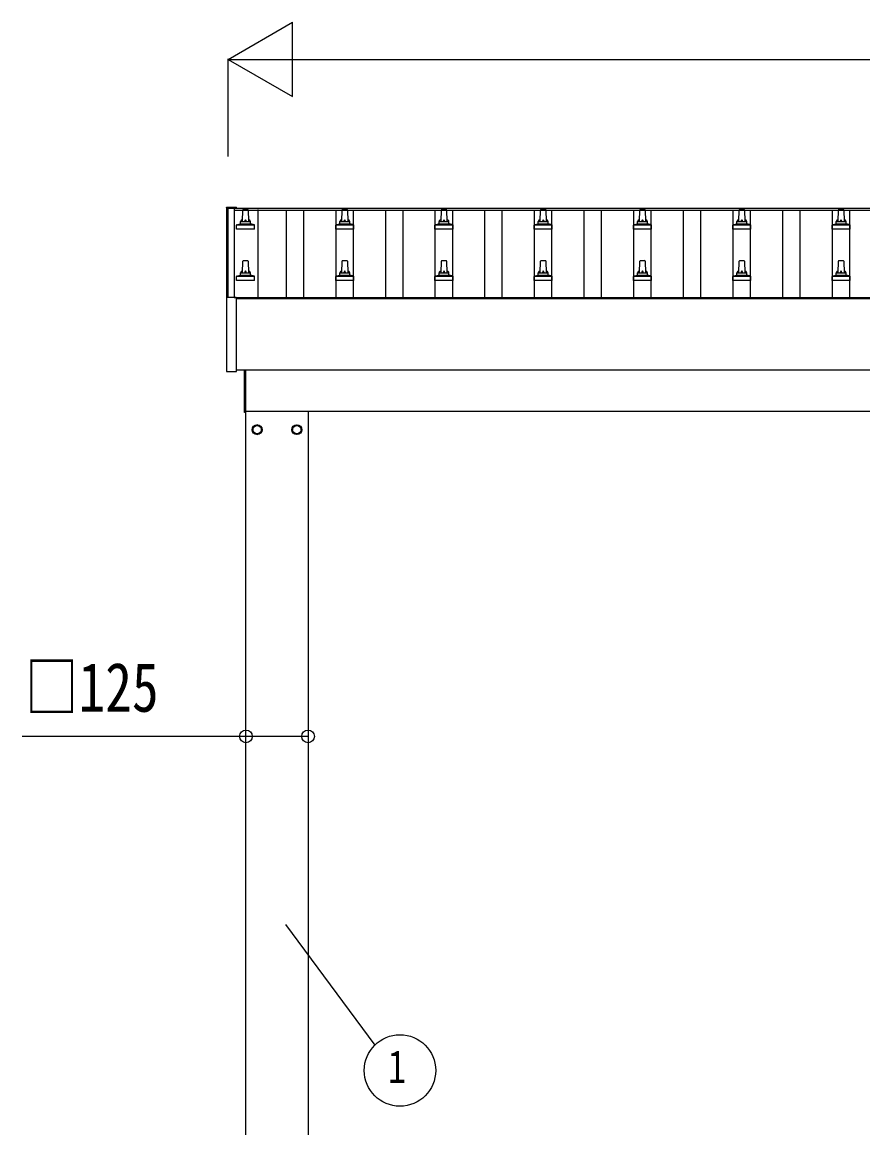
# Model space of a CAD drawing. Units: millimetres, scale not verified. Extents: x -12615 to 12615, y -8910 to 8910.
# Drawn here: x -9398 to -7704, y -2381 to -153 of the extents above; entities that cross this region are included whole.
import ezdxf
from ezdxf.enums import TextEntityAlignment as Align

# ---------------------------------------------------------------- set-up
doc = ezdxf.new("R2010")
doc.units = ezdxf.units.MM
doc.header["$LTSCALE"] = 40
for name, color, linetype in [('0-5_YKK_13', 4, 'Continuous'), ('0-6_YKK_A1', 4, 'Continuous'), ('0-7_YKK_D', 6, 'Continuous')]:
    doc.layers.add(name, color=color, linetype=linetype)
doc.styles.add('ＭＳ ゴシック', font='')
doc.styles.get('ＭＳ ゴシック').set_extended_font_data('MS Gothic')

msp = doc.modelspace()

# ---------------------------------------------------------------- linework, layer by layer
at = {"layer": '0-5_YKK_13'}
for p, q in [((-8986.74, -526.93), (-8986.74, -527.53)), ((-8986.74, -527.53), (-8986.74, -709.08)), ((-8985.74, -526.42), (-8967.74, -526.42)), ((-8966.74, -528.48), (-8966.74, -526.93)), ((-8966.74, -527.6), (-8966.74, -527.53)), ((-8954.44, -555), (-8953.71, -531.48)), ((-8952.71, -530.5), (-8944.17, -530.5)), ((-8943.17, -531.48), (-8942.44, -555)), ((-8754.44, -555), (-8753.71, -531.48)), ((-8752.71, -530.5), (-8744.17, -530.5)), ((-8743.17, -531.48), (-8742.44, -555)), ((-8554.44, -555), (-8553.71, -531.48)), ((-8552.71, -530.5), (-8544.17, -530.5)), ((-8543.17, -531.48), (-8542.44, -555)), ((-8354.44, -555), (-8353.71, -531.48)), ((-8352.71, -530.5), (-8344.17, -530.5)), ((-8343.17, -531.48), (-8342.44, -555)), ((-8154.44, -555), (-8153.71, -531.48)), ((-8152.71, -530.5), (-8144.17, -530.5)), ((-8143.17, -531.48), (-8142.44, -555)), ((-7954.44, -555), (-7953.71, -531.48)), ((-7952.71, -530.5), (-7944.17, -530.5)), ((-7943.17, -531.48), (-7942.44, -555)), ((-7754.44, -555), (-7753.71, -531.48)), ((-7752.71, -530.5), (-7744.17, -530.5)), ((-7743.17, -531.48), (-7742.44, -555)), ((-8958.44, -559.22), (-8958.44, -555)), ((-8957.44, -555), (-8939.44, -555)), ((-8938.44, -559.22), (-8938.44, -555)), ((-8758.44, -559.22), (-8758.44, -555)), ((-8757.44, -555), (-8739.44, -555)), ((-8738.44, -559.22), (-8738.44, -555)), ((-8558.44, -559.22), (-8558.44, -555)), ((-8557.44, -555), (-8539.44, -555)), ((-8538.44, -559.22), (-8538.44, -555)), ((-8358.44, -559.22), (-8358.44, -555)), ((-8357.44, -555), (-8339.44, -555)), ((-8338.44, -559.22), (-8338.44, -555)), ((-8158.44, -559.22), (-8158.44, -555)), ((-8157.44, -555), (-8139.44, -555)), ((-8138.44, -559.22), (-8138.44, -555)), ((-7958.44, -559.22), (-7958.44, -555)), ((-7957.44, -555), (-7939.44, -555)), ((-7938.44, -559.22), (-7938.44, -555)), ((-7758.44, -559.22), (-7758.44, -555)), ((-7757.44, -555), (-7739.44, -555)), ((-7738.44, -559.22), (-7738.44, -555)), ((-8966.69, -570.5), (-8966.69, -562.79)), ((-8930.19, -570.5), (-8966.69, -570.5)), ((-8966.31, -562), (-8930.57, -562)), ((-8965.93, -561.82), (-8959.2, -560.19)), ((-8958.82, -560), (-8938.06, -560)), ((-8930.95, -561.82), (-8937.68, -560.19)), ((-8930.19, -570.5), (-8930.19, -562.79)), ((-8766.69, -570.5), (-8766.69, -562.79)), ((-8730.19, -570.5), (-8766.69, -570.5)), ((-8766.31, -562), (-8730.57, -562)), ((-8765.93, -561.82), (-8759.2, -560.19)), ((-8758.82, -560), (-8738.06, -560)), ((-8730.95, -561.82), (-8737.68, -560.19)), ((-8730.19, -570.5), (-8730.19, -562.79)), ((-8566.69, -570.5), (-8566.69, -562.79)), ((-8530.19, -570.5), (-8566.69, -570.5)), ((-8566.31, -562), (-8530.57, -562)), ((-8565.93, -561.82), (-8559.2, -560.19)), ((-8558.82, -560), (-8538.06, -560)), ((-8530.95, -561.82), (-8537.68, -560.19)), ((-8530.19, -570.5), (-8530.19, -562.79)), ((-8366.69, -570.5), (-8366.69, -562.79)), ((-8330.19, -570.5), (-8366.69, -570.5)), ((-8366.31, -562), (-8330.57, -562)), ((-8365.93, -561.82), (-8359.2, -560.19)), ((-8358.82, -560), (-8338.06, -560)), ((-8330.95, -561.82), (-8337.68, -560.19)), ((-8330.19, -570.5), (-8330.19, -562.79)), ((-8166.69, -570.5), (-8166.69, -562.79)), ((-8130.19, -570.5), (-8166.69, -570.5)), ((-8166.31, -562), (-8130.57, -562)), ((-8165.93, -561.82), (-8159.2, -560.19)), ((-8158.82, -560), (-8138.06, -560)), ((-8130.95, -561.82), (-8137.68, -560.19)), ((-8130.19, -570.5), (-8130.19, -562.79)), ((-7966.69, -570.5), (-7966.69, -562.79)), ((-7930.19, -570.5), (-7966.69, -570.5)), ((-7966.31, -562), (-7930.57, -562)), ((-7965.93, -561.82), (-7959.2, -560.19)), ((-7958.82, -560), (-7938.06, -560)), ((-7930.95, -561.82), (-7937.68, -560.19)), ((-7930.19, -570.5), (-7930.19, -562.79)), ((-7766.69, -570.5), (-7766.69, -562.79)), ((-7730.19, -570.5), (-7766.69, -570.5)), ((-7766.31, -562), (-7730.57, -562)), ((-7765.93, -561.82), (-7759.2, -560.19)), ((-7758.82, -560), (-7738.06, -560)), ((-7730.95, -561.82), (-7737.68, -560.19)), ((-7730.19, -570.5), (-7730.19, -562.79)), ((-8954.44, -658.34), (-8953.71, -634.81)), ((-8952.71, -633.84), (-8944.17, -633.84)), ((-8943.17, -634.81), (-8942.44, -658.34)), ((-8754.44, -658.34), (-8753.71, -634.81)), ((-8752.71, -633.84), (-8744.17, -633.84)), ((-8743.17, -634.81), (-8742.44, -658.34)), ((-8554.44, -658.34), (-8553.71, -634.81)), ((-8552.71, -633.84), (-8544.17, -633.84)), ((-8543.17, -634.81), (-8542.44, -658.34)), ((-8354.44, -658.34), (-8353.71, -634.81)), ((-8352.71, -633.84), (-8344.17, -633.84)), ((-8343.17, -634.81), (-8342.44, -658.34)), ((-8154.44, -658.34), (-8153.71, -634.81)), ((-8152.71, -633.84), (-8144.17, -633.84)), ((-8143.17, -634.81), (-8142.44, -658.34)), ((-7954.44, -658.34), (-7953.71, -634.81)), ((-7952.71, -633.84), (-7944.17, -633.84)), ((-7943.17, -634.81), (-7942.44, -658.34)), ((-7754.44, -658.34), (-7753.71, -634.81)), ((-7752.71, -633.84), (-7744.17, -633.84)), ((-7743.17, -634.81), (-7742.44, -658.34)), ((-8966.69, -673.84), (-8966.69, -666.12)), ((-8966.31, -665.34), (-8930.57, -665.34)), ((-8965.93, -665.15), (-8959.2, -663.52)), ((-8958.82, -663.34), (-8938.06, -663.34)), ((-8958.44, -662.55), (-8958.44, -658.34)), ((-8957.44, -658.34), (-8939.44, -658.34)), ((-8938.44, -662.55), (-8938.44, -658.34)), ((-8930.95, -665.15), (-8937.68, -663.52)), ((-8930.19, -673.84), (-8930.19, -666.12)), ((-8766.69, -673.84), (-8766.69, -666.12)), ((-8766.31, -665.34), (-8730.57, -665.34)), ((-8765.93, -665.15), (-8759.2, -663.52)), ((-8758.82, -663.34), (-8738.06, -663.34)), ((-8758.44, -662.55), (-8758.44, -658.34)), ((-8757.44, -658.34), (-8739.44, -658.34)), ((-8738.44, -662.55), (-8738.44, -658.34)), ((-8730.95, -665.15), (-8737.68, -663.52)), ((-8730.19, -673.84), (-8730.19, -666.12)), ((-8566.69, -673.84), (-8566.69, -666.12)), ((-8566.31, -665.34), (-8530.57, -665.34)), ((-8565.93, -665.15), (-8559.2, -663.52)), ((-8558.82, -663.34), (-8538.06, -663.34)), ((-8558.44, -662.55), (-8558.44, -658.34)), ((-8557.44, -658.34), (-8539.44, -658.34)), ((-8538.44, -662.55), (-8538.44, -658.34)), ((-8530.95, -665.15), (-8537.68, -663.52)), ((-8530.19, -673.84), (-8530.19, -666.12)), ((-8366.69, -673.84), (-8366.69, -666.12)), ((-8366.31, -665.34), (-8330.57, -665.34)), ((-8365.93, -665.15), (-8359.2, -663.52)), ((-8358.82, -663.34), (-8338.06, -663.34)), ((-8358.44, -662.55), (-8358.44, -658.34)), ((-8357.44, -658.34), (-8339.44, -658.34)), ((-8338.44, -662.55), (-8338.44, -658.34)), ((-8330.95, -665.15), (-8337.68, -663.52)), ((-8330.19, -673.84), (-8330.19, -666.12)), ((-8166.69, -673.84), (-8166.69, -666.12)), ((-8166.31, -665.34), (-8130.57, -665.34)), ((-8165.93, -665.15), (-8159.2, -663.52)), ((-8158.82, -663.34), (-8138.06, -663.34)), ((-8158.44, -662.55), (-8158.44, -658.34)), ((-8157.44, -658.34), (-8139.44, -658.34)), ((-8138.44, -662.55), (-8138.44, -658.34)), ((-8130.95, -665.15), (-8137.68, -663.52)), ((-8130.19, -673.84), (-8130.19, -666.12)), ((-7966.69, -673.84), (-7966.69, -666.12)), ((-7966.31, -665.34), (-7930.57, -665.34)), ((-7965.93, -665.15), (-7959.2, -663.52)), ((-7958.82, -663.34), (-7938.06, -663.34)), ((-7958.44, -662.55), (-7958.44, -658.34)), ((-7957.44, -658.34), (-7939.44, -658.34)), ((-7938.44, -662.55), (-7938.44, -658.34)), ((-7930.95, -665.15), (-7937.68, -663.52)), ((-7930.19, -673.84), (-7930.19, -666.12)), ((-7766.69, -673.84), (-7766.69, -666.12)), ((-7766.31, -665.34), (-7730.57, -665.34)), ((-7765.93, -665.15), (-7759.2, -663.52)), ((-7758.82, -663.34), (-7738.06, -663.34)), ((-7758.44, -662.55), (-7758.44, -658.34)), ((-7757.44, -658.34), (-7739.44, -658.34)), ((-7738.44, -662.55), (-7738.44, -658.34)), ((-7730.95, -665.15), (-7737.68, -663.52)), ((-7730.19, -673.84), (-7730.19, -666.12)), ((-8930.19, -673.84), (-8966.69, -673.84)), ((-8730.19, -673.84), (-8766.69, -673.84)), ((-8530.19, -673.84), (-8566.69, -673.84)), ((-8330.19, -673.84), (-8366.69, -673.84)), ((-8130.19, -673.84), (-8166.69, -673.84)), ((-7930.19, -673.84), (-7966.69, -673.84)), ((-7730.19, -673.84), (-7766.69, -673.84)), ((-8986.74, -709.09), (-8986.74, -857.09)), ((-8985.74, -708.59), (-8986.24, -708.59)), ((-8967.74, -708.59), (-8985.74, -708.59)), ((-8967.24, -708.59), (-8967.74, -708.59)), ((-8966.74, -857.09), (-8966.74, -709.09)), ((-8986.24, -857.59), (-8967.24, -857.59)), ((-8950.44, -940.1), (-8950.44, -854.96)), ((-8948.44, -854.96), (-8948.44, -940.1)), ((-8948.44, -940.1), (-8950.44, -940.1)), ((-8916.34, -974.35), (-8916.44, -974.35)), ((-8916.34, -974.85), (-8916.44, -974.85)), ((-8853.54, -974.35), (-8853.44, -974.35)), ((-8853.54, -974.85), (-8853.44, -974.85))]:
    msp.add_line(p, q, dxfattribs=at)
for points in [[(-8986.74, -526.93), (-8986.71, -526.74), (-8986.63, -526.62), (-8986.54, -526.53), (-8986.46, -526.48), (-8986.38, -526.45), (-8986.33, -526.44), (-8986.29, -526.43), (-8986.25, -526.43), (-8986.06, -526.42), (-8985.88, -526.42), (-8985.74, -526.42)], [(-8967.74, -526.42), (-8967.55, -526.42), (-8967.38, -526.42), (-8967.24, -526.43), (-8967.17, -526.44), (-8967.11, -526.45), (-8967.02, -526.49), (-8966.89, -526.58), (-8966.8, -526.71), (-8966.79, -526.74)]]:
    msp.add_lwpolyline(points, dxfattribs=at)
for points in [[(-8924.94, -964.78), (-8933.44, -969.69), (-8933.44, -979.51), (-8924.94, -984.41), (-8916.44, -979.51), (-8916.44, -969.69)], [(-8844.94, -964.78), (-8836.44, -969.69), (-8836.44, -979.51), (-8844.94, -984.41), (-8853.44, -979.51), (-8853.44, -969.69)]]:
    msp.add_lwpolyline(points, close=True, dxfattribs=at)
for centre, radius in [((-8924.94, -974.6), 10), ((-8924.94, -974.6), 8.5), ((-8844.94, -974.6), 10), ((-8844.94, -974.6), 8.5)]:
    msp.add_circle(centre, radius, dxfattribs=at)
for centre, radius, start, end in [((-8967.24, -526.93), 0.499, 0.00068, 23.5008), ((-8952.71, -531.5), 1, 90, 178.60509), ((-8944.17, -531.5), 1, 1.39491, 90), ((-8752.71, -531.5), 1, 90, 178.60509), ((-8744.17, -531.5), 1, 1.39491, 90), ((-8552.71, -531.5), 1, 90, 178.60509), ((-8544.17, -531.5), 1, 1.39491, 90), ((-8352.71, -531.5), 1, 90, 178.60509), ((-8344.17, -531.5), 1, 1.39491, 90), ((-8152.71, -531.5), 1, 90, 178.60509), ((-8144.17, -531.5), 1, 1.39491, 90), ((-7952.71, -531.5), 1, 90, 178.60509), ((-7944.17, -531.5), 1, 1.39491, 90), ((-7752.71, -531.5), 1, 90, 178.60509), ((-7744.17, -531.5), 1, 1.39491, 90), ((-8954.36, -555.64), 4.13, 90, 171.17633), ((-8957.44, -556), 1, 90, 180), ((-8945.11, -555), 4.83, 133.60282, 180), ((-8951.77, -555), 4.83, 0, 46.39718), ((-8942.53, -555.64), 4.13, 8.82367, 90), ((-8939.44, -556), 1, 0, 90), ((-8754.36, -555.64), 4.13, 90, 171.17633), ((-8757.44, -556), 1, 90, 180), ((-8745.11, -555), 4.83, 133.60282, 180), ((-8751.77, -555), 4.83, 0, 46.39718), ((-8742.53, -555.64), 4.13, 8.82367, 90), ((-8739.44, -556), 1, 0, 90), ((-8554.36, -555.64), 4.13, 90, 171.17633), ((-8557.44, -556), 1, 90, 180), ((-8545.11, -555), 4.83, 133.60282, 180), ((-8551.77, -555), 4.83, 0, 46.39718), ((-8542.53, -555.64), 4.13, 8.82367, 90), ((-8539.44, -556), 1, 0, 90), ((-8354.36, -555.64), 4.13, 90, 171.17633), ((-8357.44, -556), 1, 90, 180), ((-8345.11, -555), 4.83, 133.60282, 180), ((-8351.77, -555), 4.83, 0, 46.39718), ((-8342.53, -555.64), 4.13, 8.82367, 90), ((-8339.44, -556), 1, 0, 90), ((-8154.36, -555.64), 4.13, 90, 171.17633), ((-8157.44, -556), 1, 90, 180), ((-8145.11, -555), 4.83, 133.60282, 180), ((-8151.77, -555), 4.83, 0, 46.39718), ((-8142.53, -555.64), 4.13, 8.82367, 90), ((-8139.44, -556), 1, 0, 90), ((-7954.36, -555.64), 4.13, 90, 171.17633), ((-7957.44, -556), 1, 90, 180), ((-7945.11, -555), 4.83, 133.60282, 180), ((-7951.77, -555), 4.83, 0, 46.39718), ((-7942.53, -555.64), 4.13, 8.82367, 90), ((-7939.44, -556), 1, 0, 90), ((-7754.36, -555.64), 4.13, 90, 171.17633), ((-7757.44, -556), 1, 90, 180), ((-7745.11, -555), 4.83, 133.60282, 180), ((-7751.77, -555), 4.83, 0, 46.39718), ((-7742.53, -555.64), 4.13, 8.82367, 90), ((-7739.44, -556), 1, 0, 90), ((-8965.69, -562.79), 1, 103.62699, 180), ((-8959.44, -559.22), 1, 283.62699, 0), ((-8937.44, -559.22), 1, 180, 256.37301), ((-8931.19, -562.79), 1, 0, 76.37301), ((-8765.69, -562.79), 1, 103.62699, 180), ((-8759.44, -559.22), 1, 283.62699, 0), ((-8737.44, -559.22), 1, 180, 256.37301), ((-8731.19, -562.79), 1, 0, 76.37301), ((-8565.69, -562.79), 1, 103.62699, 180), ((-8559.44, -559.22), 1, 283.62699, 0), ((-8537.44, -559.22), 1, 180, 256.37301), ((-8531.19, -562.79), 1, 0, 76.37301), ((-8365.69, -562.79), 1, 103.62699, 180), ((-8359.44, -559.22), 1, 283.62699, 0), ((-8337.44, -559.22), 1, 180, 256.37301), ((-8331.19, -562.79), 1, 0, 76.37301), ((-8165.69, -562.79), 1, 103.62699, 180), ((-8159.44, -559.22), 1, 283.62699, 0), ((-8137.44, -559.22), 1, 180, 256.37301), ((-8131.19, -562.79), 1, 0, 76.37301), ((-7965.69, -562.79), 1, 103.62699, 180), ((-7959.44, -559.22), 1, 283.62699, 0), ((-7937.44, -559.22), 1, 180, 256.37301), ((-7931.19, -562.79), 1, 0, 76.37301), ((-7765.69, -562.79), 1, 103.62699, 180), ((-7759.44, -559.22), 1, 283.62699, 0), ((-7737.44, -559.22), 1, 180, 256.37301), ((-7731.19, -562.79), 1, 0, 76.37301), ((-8952.71, -634.84), 1, 90, 178.60509), ((-8944.17, -634.84), 1, 1.39491, 90), ((-8752.71, -634.84), 1, 90, 178.60509), ((-8744.17, -634.84), 1, 1.39491, 90), ((-8552.71, -634.84), 1, 90, 178.60509), ((-8544.17, -634.84), 1, 1.39491, 90), ((-8352.71, -634.84), 1, 90, 178.60509), ((-8344.17, -634.84), 1, 1.39491, 90), ((-8152.71, -634.84), 1, 90, 178.60509), ((-8144.17, -634.84), 1, 1.39491, 90), ((-7952.71, -634.84), 1, 90, 178.60509), ((-7944.17, -634.84), 1, 1.39491, 90), ((-7752.71, -634.84), 1, 90, 178.60509), ((-7744.17, -634.84), 1, 1.39491, 90), ((-8965.69, -666.12), 1, 103.62699, 180), ((-8959.44, -662.55), 1, 283.62699, 0), ((-8954.36, -658.97), 4.13, 90, 171.17633), ((-8957.44, -659.34), 1, 90, 180), ((-8945.11, -658.34), 4.83, 133.60282, 180), ((-8951.77, -658.34), 4.83, 0, 46.39718), ((-8942.53, -658.97), 4.13, 8.82367, 90), ((-8939.44, -659.34), 1, 0, 90), ((-8937.44, -662.55), 1, 180, 256.37301), ((-8931.19, -666.12), 1, 0, 76.37301), ((-8765.69, -666.12), 1, 103.62699, 180), ((-8759.44, -662.55), 1, 283.62699, 0), ((-8754.36, -658.97), 4.13, 90, 171.17633), ((-8757.44, -659.34), 1, 90, 180), ((-8745.11, -658.34), 4.83, 133.60282, 180), ((-8751.77, -658.34), 4.83, 0, 46.39718), ((-8742.53, -658.97), 4.13, 8.82367, 90), ((-8739.44, -659.34), 1, 0, 90), ((-8737.44, -662.55), 1, 180, 256.37301), ((-8731.19, -666.12), 1, 0, 76.37301), ((-8565.69, -666.12), 1, 103.62699, 180), ((-8559.44, -662.55), 1, 283.62699, 0), ((-8554.36, -658.97), 4.13, 90, 171.17633), ((-8557.44, -659.34), 1, 90, 180), ((-8545.11, -658.34), 4.83, 133.60282, 180), ((-8551.77, -658.34), 4.83, 0, 46.39718), ((-8542.53, -658.97), 4.13, 8.82367, 90), ((-8539.44, -659.34), 1, 0, 90), ((-8537.44, -662.55), 1, 180, 256.37301), ((-8531.19, -666.12), 1, 0, 76.37301), ((-8365.69, -666.12), 1, 103.62699, 180), ((-8359.44, -662.55), 1, 283.62699, 0), ((-8354.36, -658.97), 4.13, 90, 171.17633), ((-8357.44, -659.34), 1, 90, 180), ((-8345.11, -658.34), 4.83, 133.60282, 180), ((-8351.77, -658.34), 4.83, 0, 46.39718), ((-8342.53, -658.97), 4.13, 8.82367, 90), ((-8339.44, -659.34), 1, 0, 90), ((-8337.44, -662.55), 1, 180, 256.37301), ((-8331.19, -666.12), 1, 0, 76.37301), ((-8165.69, -666.12), 1, 103.62699, 180), ((-8159.44, -662.55), 1, 283.62699, 0), ((-8154.36, -658.97), 4.13, 90, 171.17633), ((-8157.44, -659.34), 1, 90, 180), ((-8145.11, -658.34), 4.83, 133.60282, 180), ((-8151.77, -658.34), 4.83, 0, 46.39718), ((-8142.53, -658.97), 4.13, 8.82367, 90), ((-8139.44, -659.34), 1, 0, 90), ((-8137.44, -662.55), 1, 180, 256.37301), ((-8131.19, -666.12), 1, 0, 76.37301), ((-7965.69, -666.12), 1, 103.62699, 180), ((-7959.44, -662.55), 1, 283.62699, 0), ((-7954.36, -658.97), 4.13, 90, 171.17633), ((-7957.44, -659.34), 1, 90, 180), ((-7945.11, -658.34), 4.83, 133.60282, 180), ((-7951.77, -658.34), 4.83, 0, 46.39718), ((-7942.53, -658.97), 4.13, 8.82367, 90), ((-7939.44, -659.34), 1, 0, 90), ((-7937.44, -662.55), 1, 180, 256.37301), ((-7931.19, -666.12), 1, 0, 76.37301), ((-7765.69, -666.12), 1, 103.62699, 180), ((-7759.44, -662.55), 1, 283.62699, 0), ((-7754.36, -658.97), 4.13, 90, 171.17633), ((-7757.44, -659.34), 1, 90, 180), ((-7745.11, -658.34), 4.83, 133.60282, 180), ((-7751.77, -658.34), 4.83, 0, 46.39718), ((-7742.53, -658.97), 4.13, 8.82367, 90), ((-7739.44, -659.34), 1, 0, 90), ((-7737.44, -662.55), 1, 180, 256.37301), ((-7731.19, -666.12), 1, 0, 76.37301), ((-8986.24, -709.09), 0.5, 90, 180), ((-8967.24, -709.09), 0.5, 0, 90), ((-8986.24, -857.09), 0.5, 180, 270), ((-8967.24, -857.09), 0.5, 270, 0), ((-8924.94, -974.6), 8.6, 171.25399, 188.74601), ((-8924.94, -974.6), 8.6, 111.25399, 128.74601), ((-8924.94, -974.6), 8.6, 51.25399, 68.74601), ((-8924.94, -974.6), 8.6, 1.66581, 8.74601), ((-8924.94, -974.6), 8.6, 351.25399, 358.33419), ((-8844.94, -974.6), 8.6, 171.25399, 178.33419), ((-8844.94, -974.6), 8.6, 181.66581, 188.74601), ((-8844.94, -974.6), 8.6, 111.25399, 128.74601), ((-8844.94, -974.6), 8.6, 51.25399, 68.74601), ((-8844.94, -974.6), 8.6, 351.25399, 8.74601), ((-8924.94, -974.6), 8.6, 231.25399, 248.74601), ((-8924.94, -974.6), 8.6, 291.25399, 308.74601), ((-8844.94, -974.6), 8.6, 231.25399, 248.74601), ((-8844.94, -974.6), 8.6, 291.25399, 308.74601)]:
    msp.add_arc(centre, radius, start, end, dxfattribs=at)
at = {"layer": '0-6_YKK_A1'}
for p, q in [((-8983.44, -528.57), (-8971.44, -528.57)), ((-8983.44, -708.59), (-8983.44, -528.57)), ((-8971.44, -528.48), (-5925.44, -528.48)), ((-8971.44, -528.48), (-8971.44, -532.07)), ((-8971.44, -528.57), (-8971.44, -708.59)), ((-8971.44, -532.07), (-5925.44, -532.07)), ((-8923.44, -531.19), (-8923.44, -708.53)), ((-8865.94, -708.53), (-8865.94, -532.07)), ((-8830.94, -708.53), (-8830.94, -532.07)), ((-8765.94, -708.53), (-8765.94, -532.07)), ((-8730.94, -708.53), (-8730.94, -532.07)), ((-8665.94, -708.53), (-8665.94, -532.07)), ((-8630.94, -708.53), (-8630.94, -532.07)), ((-8565.94, -708.53), (-8565.94, -532.07)), ((-8530.94, -708.53), (-8530.94, -532.07)), ((-8465.94, -708.53), (-8465.94, -532.07)), ((-8430.94, -708.53), (-8430.94, -532.07)), ((-8365.94, -708.53), (-8365.94, -532.07)), ((-8330.94, -708.53), (-8330.94, -532.07)), ((-8265.94, -708.53), (-8265.94, -532.07)), ((-8230.94, -708.53), (-8230.94, -532.07)), ((-8165.94, -708.53), (-8165.94, -532.07)), ((-8130.94, -708.53), (-8130.94, -532.07)), ((-8065.94, -708.53), (-8065.94, -532.07)), ((-8030.94, -708.53), (-8030.94, -532.07)), ((-7965.94, -708.53), (-7965.94, -532.07)), ((-7930.94, -708.53), (-7930.94, -532.07)), ((-7865.94, -708.53), (-7865.94, -532.07)), ((-7830.94, -708.53), (-7830.94, -532.07)), ((-7765.94, -708.53), (-7765.94, -532.07)), ((-7730.94, -708.53), (-7730.94, -532.07)), ((-8971.44, -708.53), (-5925.44, -708.53)), ((-8966.74, -710.09), (-5930.14, -710.09)), ((-5930.14, -854.96), (-8966.74, -854.96)), ((-8948.44, -937.6), (-6052.44, -937.6)), ((-8947.44, -3737.6), (-8947.44, -937.6)), ((-8822.44, -937.6), (-8822.44, -3737.6))]:
    msp.add_line(p, q, dxfattribs=at)
at = {"layer": '0-7_YKK_D'}
for p, q in [((-8983.44, -228.48), (-8853.54, -153.48)), ((-8853.54, -303.48), (-8853.54, -153.48)), ((-8983.44, -424.43), (-8983.44, -227.48)), ((-8983.44, -228.48), (-8853.54, -303.48)), ((-8983.44, -228.48), (-8723.63, -228.48)), ((-8833.44, -228.48), (-6063.44, -228.48)), ((-8947.44, -1592.6), (-8947.44, -1593.6)), ((-8867.65, -1971.89), (-8687.85, -2214.53))]:
    msp.add_line(p, q, dxfattribs=at)
msp.add_lwpolyline([(-8822.44, -1592.6), (-8947.44, -1592.6), (-9398.44, -1592.6)], dxfattribs=at)
for centre, radius in [((-8947.44, -1592.6), 12.75), ((-8822.44, -1592.6), 12.75), ((-8637.13, -2265.63), 72)]:
    msp.add_circle(centre, radius, dxfattribs=at)

# ---------------------------------------------------------------- texts
at = {"layer": '0-7_YKK_D', "style": 'ＭＳ ゴシック', "width": 0.8}
for s, height, p in [('□125', 98.97, (-9392.84, -1572.6)), ('1', 65.98, (-8661.13, -2310.63))]:
    msp.add_text(s, height=height, dxfattribs=at).set_placement(p, align=Align.BOTTOM_LEFT)

doc.saveas('drawing.dxf')
